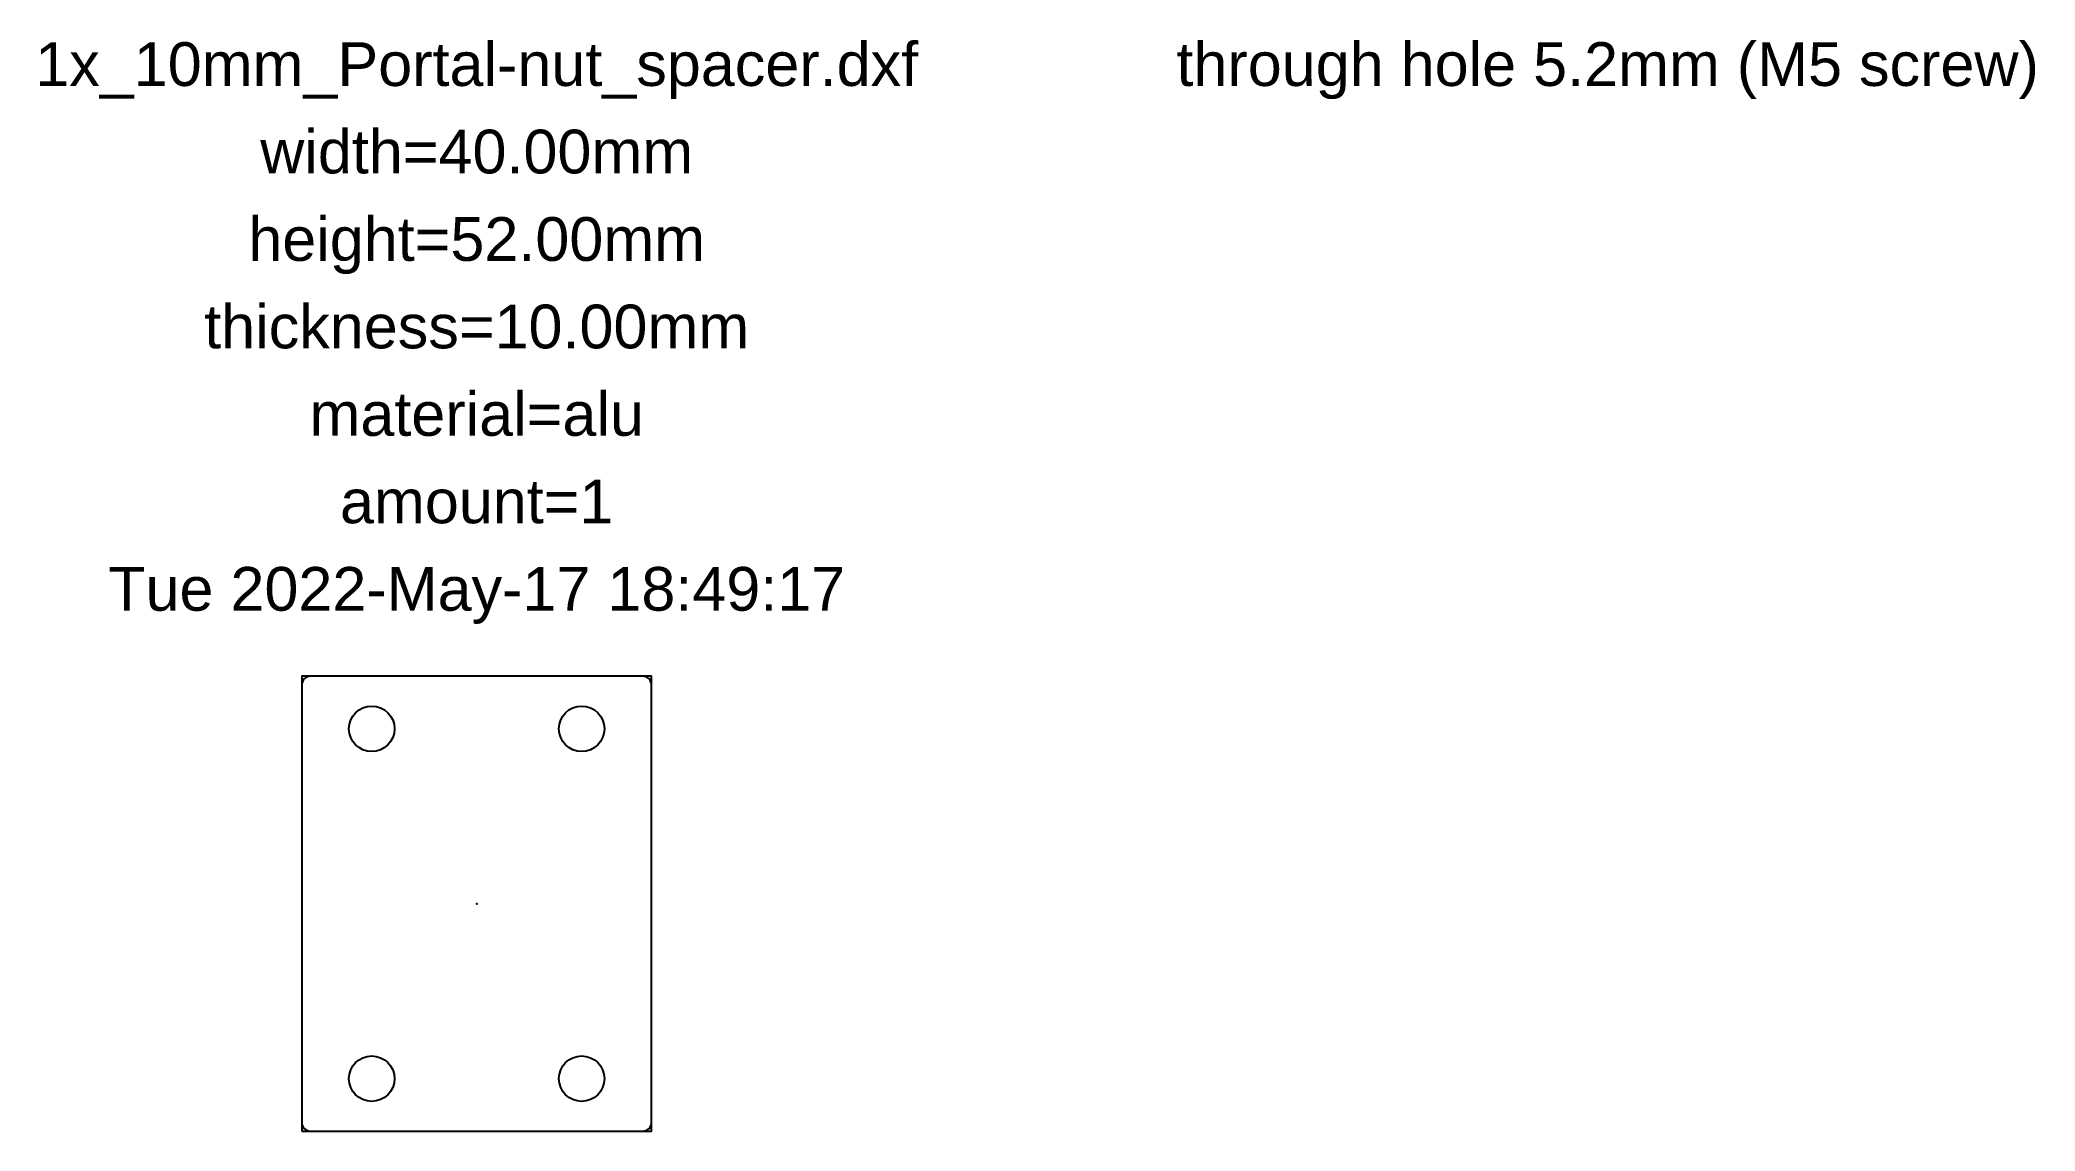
# Model space of a CAD drawing. Header units: millimetres. Extents: x -50 to 178, y -26 to 99.
import ezdxf
from ezdxf.enums import TextEntityAlignment as Align

# ---------------------------------------------------------------- set-up
doc = ezdxf.new("R2010")
doc.units = ezdxf.units.MM
for name, color, linetype in [('annotation', 7, 'Continuous'), ('outline', 2, 'Continuous'), ('th52', 30, 'Continuous')]:
    doc.layers.add(name, color=color, linetype=linetype)
doc.styles.add('LiberationSans', font='LiberationSans-Regular.ttf')

msp = doc.modelspace()

# ---------------------------------------------------------------- linework, layer by layer
msp.add_lwpolyline([(-19, -26), (19, -26, 0.414214), (20, -25), (20, 25, 0.414214), (19, 26), (-19, 26, 0.414214), (-20, 25), (-20, -25, 0.414214)], format="xyb", close=True)
at = {"layer": 'outline'}
msp.add_lwpolyline([(-20, -26), (20, -26), (20, 26), (-20, 26)], close=True, dxfattribs=at)
msp.add_point((0, 0), dxfattribs=at)
at = {"layer": 'th52'}
for centre in [(-12, 20), (12, 20), (-12, -20), (12, -20)]:
    msp.add_circle(centre, 2.6, dxfattribs=at)

# ---------------------------------------------------------------- texts
at = {"layer": 'annotation', "style": 'LiberationSans'}
for s, p in [('1x_10mm_Portal-nut_spacer.dxf', (0, 96)), ('width=40.00mm', (0, 86)), ('height=52.00mm', (0, 76)), ('thickness=10.00mm', (0, 66)), ('material=alu', (0, 56)), ('amount=1', (0, 46)), ('Tue 2022-May-17 18:49:17', (0, 36))]:
    msp.add_text(s, height=5, dxfattribs=at).set_placement(p, align=Align.MIDDLE_CENTER)
at = {"layer": 'th52', "style": 'LiberationSans'}
msp.add_text('through hole 5.2mm (M5 screw)', height=5, dxfattribs=at).set_placement((80, 96), align=Align.MIDDLE_LEFT)

doc.saveas('drawing.dxf')
